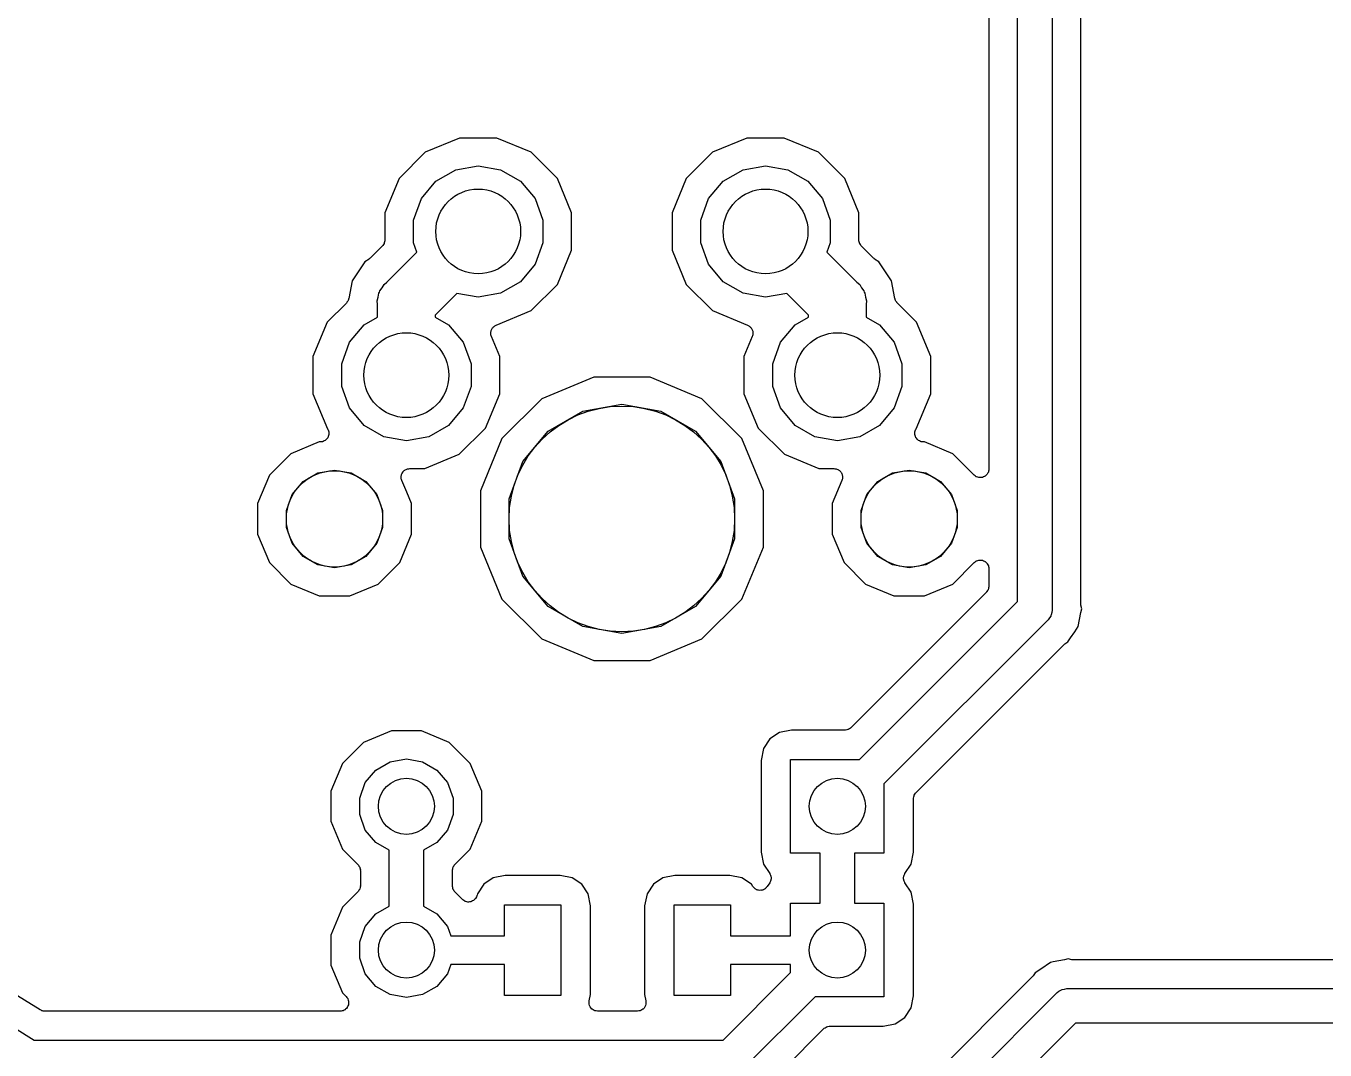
# Model space of a CAD drawing. Extents: x 24 to 196, y -189 to -31.
# Drawn here: x 99.95 to 122.92, y -149.41 to -131.32 of the extents above; entities that cross this region are included whole.
import ezdxf

# ---------------------------------------------------------------- set-up
doc = ezdxf.new("R2010")
doc.units = 0
doc.header["$MEASUREMENT"] = 0
doc.layers.add('BLACK', color=7, linetype='CONTINUOUS')

msp = doc.modelspace()

# ---------------------------------------------------------------- linework, layer by layer
at = {"layer": 'BLACK', "linetype": 'CONTINUOUS'}
for p, q in [((118.097, -122.605), (118.097, -141.602)), ((118.605, -141.52), (118.605, -122.66)), ((117.488, -141.489), (117.488, -123.301)), ((116.98, -124.895), (116.98, -139.148)), ((107.622, -133.297), (107.015, -133.548)), ((108.278, -133.297), (107.622, -133.297)), ((108.885, -133.548), (108.278, -133.297)), ((112.702, -133.297), (112.095, -133.548)), ((113.358, -133.297), (112.702, -133.297)), ((113.965, -133.548), (113.358, -133.297)), ((107.015, -133.548), (106.55, -134.012)), ((109.35, -134.012), (108.885, -133.548)), ((112.095, -133.548), (111.63, -134.012)), ((114.43, -134.012), (113.965, -133.548)), ((107.204, -134.059), (107.553, -133.857)), ((107.553, -133.857), (107.95, -133.787)), ((107.95, -133.787), (108.347, -133.857)), ((108.347, -133.857), (108.696, -134.059)), ((112.284, -134.059), (112.633, -133.857)), ((112.633, -133.857), (113.03, -133.787)), ((113.03, -133.787), (113.427, -133.857)), ((113.427, -133.857), (113.776, -134.059)), ((106.55, -134.012), (106.299, -134.619)), ((106.945, -134.367), (107.204, -134.059)), ((108.696, -134.059), (108.955, -134.367)), ((109.601, -134.619), (109.35, -134.012)), ((111.63, -134.012), (111.379, -134.619)), ((112.025, -134.367), (112.284, -134.059)), ((113.776, -134.059), (114.035, -134.367)), ((114.681, -134.619), (114.43, -134.012)), ((106.807, -134.746), (106.945, -134.367)), ((108.955, -134.367), (109.093, -134.746)), ((111.887, -134.746), (112.025, -134.367)), ((114.035, -134.367), (114.173, -134.746)), ((106.299, -134.619), (106.299, -135.099)), ((106.807, -135.149), (106.807, -134.746)), ((109.093, -134.746), (109.093, -135.149)), ((109.601, -135.276), (109.601, -134.619)), ((111.379, -134.619), (111.379, -135.276)), ((111.887, -135.149), (111.887, -134.746)), ((114.173, -134.746), (114.173, -135.149)), ((114.681, -135.099), (114.681, -134.619)), ((106.254, -135.206), (106.043, -135.418)), ((106.258, -135.201), (106.254, -135.206)), ((106.263, -135.197), (106.258, -135.201)), ((106.273, -135.179), (106.263, -135.197)), ((106.285, -135.163), (106.273, -135.179)), ((106.286, -135.157), (106.285, -135.163)), ((106.29, -135.151), (106.286, -135.157)), ((106.293, -135.131), (106.29, -135.151)), ((106.298, -135.112), (106.293, -135.131)), ((106.299, -135.099), (106.298, -135.105)), ((106.298, -135.105), (106.298, -135.112)), ((106.867, -135.313), (106.807, -135.149)), ((109.093, -135.149), (108.955, -135.528)), ((109.35, -135.883), (109.601, -135.276)), ((111.379, -135.276), (111.63, -135.883)), ((112.025, -135.528), (111.887, -135.149)), ((114.173, -135.149), (114.113, -135.313)), ((114.682, -135.105), (114.681, -135.099)), ((114.682, -135.112), (114.682, -135.105)), ((114.687, -135.131), (114.682, -135.112)), ((114.69, -135.151), (114.687, -135.131)), ((114.694, -135.157), (114.69, -135.151)), ((114.695, -135.163), (114.694, -135.157)), ((114.707, -135.179), (114.695, -135.163)), ((114.717, -135.197), (114.707, -135.179)), ((114.722, -135.201), (114.717, -135.197)), ((114.726, -135.206), (114.722, -135.201)), ((114.937, -135.418), (114.726, -135.206)), ((105.948, -135.485), (105.723, -135.821)), ((106.02, -135.437), (105.948, -135.485)), ((106.031, -135.426), (106.02, -135.437)), ((106.043, -135.418), (106.031, -135.426)), ((106.336, -135.843), (106.867, -135.313)), ((114.113, -135.313), (114.644, -135.843)), ((114.949, -135.426), (114.937, -135.418)), ((114.96, -135.437), (114.949, -135.426)), ((115.032, -135.485), (114.96, -135.437)), ((115.257, -135.821), (115.032, -135.485)), ((108.955, -135.528), (108.696, -135.837)), ((112.284, -135.837), (112.025, -135.528)), ((105.723, -135.821), (105.661, -136.132)), ((106.212, -136), (106.251, -135.944)), ((106.251, -135.944), (106.285, -135.886)), ((106.285, -135.886), (106.336, -135.843)), ((108.696, -135.837), (108.347, -136.038)), ((108.885, -136.347), (109.35, -135.883)), ((111.63, -135.883), (112.095, -136.347)), ((112.633, -136.038), (112.284, -135.837)), ((114.644, -135.843), (114.695, -135.886)), ((114.695, -135.886), (114.729, -135.944)), ((114.729, -135.944), (114.768, -136)), ((115.319, -136.132), (115.257, -135.821)), ((105.641, -136.185), (105.629, -136.199)), ((105.644, -136.178), (105.641, -136.185)), ((105.649, -136.171), (105.644, -136.178)), ((105.652, -136.16), (105.649, -136.171)), ((105.655, -136.155), (105.652, -136.16)), ((105.656, -136.147), (105.655, -136.155)), ((105.66, -136.136), (105.656, -136.147)), ((105.661, -136.132), (105.66, -136.136)), ((106.166, -136.173), (106.184, -136.108)), ((106.172, -136.24), (106.166, -136.173)), ((106.184, -136.108), (106.195, -136.041)), ((106.195, -136.041), (106.207, -136.022)), ((106.207, -136.022), (106.212, -136)), ((107.574, -136.042), (107.188, -136.428)), ((107.95, -136.108), (107.574, -136.042)), ((108.347, -136.038), (107.95, -136.108)), ((113.03, -136.108), (112.633, -136.038)), ((113.406, -136.042), (113.03, -136.108)), ((113.792, -136.428), (113.406, -136.042)), ((114.768, -136), (114.773, -136.022)), ((114.773, -136.022), (114.785, -136.041)), ((114.785, -136.041), (114.796, -136.108)), ((114.796, -136.108), (114.814, -136.173)), ((114.814, -136.173), (114.808, -136.24)), ((115.32, -136.136), (115.319, -136.132)), ((115.324, -136.147), (115.32, -136.136)), ((115.325, -136.155), (115.324, -136.147)), ((115.328, -136.16), (115.325, -136.155)), ((115.331, -136.171), (115.328, -136.16)), ((115.336, -136.178), (115.331, -136.171)), ((115.339, -136.185), (115.336, -136.178)), ((115.351, -136.199), (115.339, -136.185)), ((105.619, -136.214), (105.28, -136.552)), ((105.628, -136.201), (105.619, -136.214)), ((105.629, -136.199), (105.628, -136.201)), ((105.628, -136.201), (105.628, -136.201)), ((106.172, -136.461), (106.172, -136.24)), ((107.188, -136.428), (107.188, -136.461)), ((108.266, -136.604), (108.885, -136.347)), ((112.095, -136.347), (112.714, -136.604)), ((113.792, -136.461), (113.792, -136.428)), ((114.808, -136.24), (114.808, -136.461)), ((115.352, -136.201), (115.351, -136.199)), ((115.361, -136.214), (115.352, -136.201)), ((115.352, -136.201), (115.352, -136.201)), ((115.7, -136.552), (115.361, -136.214)), ((105.28, -136.552), (105.029, -137.159)), ((105.675, -136.907), (105.934, -136.599)), ((105.934, -136.599), (106.172, -136.461)), ((107.188, -136.461), (107.426, -136.599)), ((107.426, -136.599), (107.685, -136.907)), ((108.197, -136.664), (108.203, -136.652)), ((108.203, -136.652), (108.213, -136.643)), ((108.213, -136.643), (108.221, -136.632)), ((108.221, -136.632), (108.233, -136.625)), ((108.233, -136.625), (108.242, -136.616)), ((108.242, -136.616), (108.255, -136.611)), ((108.255, -136.611), (108.266, -136.604)), ((112.714, -136.604), (112.725, -136.611)), ((112.725, -136.611), (112.738, -136.616)), ((112.738, -136.616), (112.747, -136.625)), ((112.747, -136.625), (112.759, -136.632)), ((112.759, -136.632), (112.767, -136.643)), ((112.767, -136.643), (112.777, -136.652)), ((112.777, -136.652), (112.783, -136.664)), ((113.295, -136.907), (113.554, -136.599)), ((113.554, -136.599), (113.792, -136.461)), ((114.808, -136.461), (115.046, -136.599)), ((115.046, -136.599), (115.305, -136.907)), ((115.951, -137.159), (115.7, -136.552)), ((108.172, -136.751), (108.174, -136.738)), ((108.175, -136.764), (108.172, -136.751)), ((108.173, -136.725), (108.177, -136.712)), ((108.174, -136.738), (108.173, -136.725)), ((108.175, -136.778), (108.175, -136.764)), ((108.181, -136.79), (108.175, -136.778)), ((108.177, -136.712), (108.179, -136.699)), ((108.179, -136.699), (108.185, -136.687)), ((108.183, -136.803), (108.181, -136.79)), ((108.331, -137.159), (108.183, -136.803)), ((108.185, -136.687), (108.189, -136.674)), ((108.189, -136.674), (108.197, -136.664)), ((112.797, -136.803), (112.649, -137.159)), ((112.783, -136.664), (112.791, -136.674)), ((112.791, -136.674), (112.795, -136.687)), ((112.795, -136.687), (112.801, -136.699)), ((112.799, -136.79), (112.797, -136.803)), ((112.805, -136.778), (112.799, -136.79)), ((112.801, -136.699), (112.803, -136.712)), ((112.803, -136.712), (112.807, -136.725)), ((112.808, -136.751), (112.805, -136.764)), ((112.805, -136.764), (112.805, -136.778)), ((112.807, -136.725), (112.806, -136.738)), ((112.806, -136.738), (112.808, -136.751)), ((105.537, -137.286), (105.675, -136.907)), ((107.685, -136.907), (107.823, -137.286)), ((113.157, -137.286), (113.295, -136.907)), ((115.305, -136.907), (115.443, -137.286)), ((105.029, -137.159), (105.029, -137.816)), ((105.537, -137.689), (105.537, -137.286)), ((107.823, -137.286), (107.823, -137.689)), ((108.331, -137.816), (108.331, -137.159)), ((112.649, -137.159), (112.649, -137.816)), ((113.157, -137.689), (113.157, -137.286)), ((115.443, -137.286), (115.443, -137.689)), ((115.951, -137.816), (115.951, -137.159)), ((109.992, -137.526), (109.073, -137.907)), ((110.988, -137.526), (109.992, -137.526)), ((111.907, -137.907), (110.988, -137.526)), ((105.675, -138.068), (105.537, -137.689)), ((107.823, -137.689), (107.685, -138.068)), ((113.295, -138.068), (113.157, -137.689)), ((115.443, -137.689), (115.305, -138.068)), ((105.029, -137.816), (105.285, -138.434)), ((108.08, -138.423), (108.331, -137.816)), ((109.073, -137.907), (108.369, -138.61)), ((109.798, -138.125), (110.49, -138.003)), ((110.49, -138.003), (111.182, -138.125)), ((112.611, -138.61), (111.907, -137.907)), ((112.649, -137.816), (112.9, -138.423)), ((115.695, -138.434), (115.951, -137.816)), ((105.934, -138.377), (105.675, -138.068)), ((107.685, -138.068), (107.426, -138.377)), ((109.189, -138.477), (109.798, -138.125)), ((111.182, -138.125), (111.791, -138.477)), ((113.554, -138.377), (113.295, -138.068)), ((115.305, -138.068), (115.046, -138.377)), ((105.285, -138.434), (105.29, -138.44)), ((105.29, -138.44), (105.293, -138.446)), ((105.293, -138.446), (105.296, -138.452)), ((105.296, -138.452), (105.302, -138.471)), ((105.302, -138.471), (105.308, -138.49)), ((105.308, -138.49), (105.308, -138.497)), ((106.283, -138.578), (105.934, -138.377)), ((107.426, -138.377), (107.077, -138.578)), ((107.615, -138.887), (108.08, -138.423)), ((108.737, -139.015), (109.189, -138.477)), ((111.791, -138.477), (112.243, -139.015)), ((112.9, -138.423), (113.365, -138.887)), ((113.903, -138.578), (113.554, -138.377)), ((115.046, -138.377), (114.697, -138.578)), ((115.672, -138.49), (115.678, -138.471)), ((115.672, -138.497), (115.672, -138.49)), ((115.678, -138.471), (115.684, -138.452)), ((115.684, -138.452), (115.687, -138.446)), ((115.687, -138.446), (115.69, -138.44)), ((115.69, -138.44), (115.695, -138.434)), ((105.14, -138.669), (104.64, -138.876)), ((105.158, -138.669), (105.14, -138.669)), ((105.178, -138.665), (105.158, -138.669)), ((105.198, -138.664), (105.178, -138.665)), ((105.204, -138.661), (105.198, -138.664)), ((105.21, -138.66), (105.204, -138.661)), ((105.228, -138.65), (105.21, -138.66)), ((105.246, -138.641), (105.228, -138.65)), ((105.25, -138.636), (105.246, -138.641)), ((105.256, -138.633), (105.25, -138.636)), ((105.269, -138.618), (105.256, -138.633)), ((105.283, -138.604), (105.269, -138.618)), ((105.286, -138.598), (105.283, -138.604)), ((105.29, -138.593), (105.286, -138.598)), ((105.297, -138.574), (105.29, -138.593)), ((105.306, -138.556), (105.297, -138.574)), ((105.308, -138.543), (105.306, -138.549)), ((105.306, -138.549), (105.306, -138.556)), ((105.308, -138.497), (105.31, -138.503)), ((105.31, -138.503), (105.308, -138.523)), ((105.308, -138.523), (105.308, -138.543)), ((106.68, -138.648), (106.283, -138.578)), ((107.077, -138.578), (106.68, -138.648)), ((108.369, -138.61), (107.988, -139.53)), ((112.992, -139.53), (112.611, -138.61)), ((114.3, -138.648), (113.903, -138.578)), ((114.697, -138.578), (114.3, -138.648)), ((115.67, -138.503), (115.672, -138.497)), ((115.672, -138.523), (115.67, -138.503)), ((115.672, -138.543), (115.672, -138.523)), ((115.674, -138.549), (115.672, -138.543)), ((115.674, -138.556), (115.674, -138.549)), ((115.683, -138.574), (115.674, -138.556)), ((115.69, -138.593), (115.683, -138.574)), ((115.694, -138.598), (115.69, -138.593)), ((115.697, -138.604), (115.694, -138.598)), ((115.711, -138.618), (115.697, -138.604)), ((115.724, -138.633), (115.711, -138.618)), ((115.73, -138.636), (115.724, -138.633)), ((115.734, -138.641), (115.73, -138.636)), ((115.752, -138.65), (115.734, -138.641)), ((115.77, -138.66), (115.752, -138.65)), ((115.776, -138.661), (115.77, -138.66)), ((115.782, -138.664), (115.776, -138.661)), ((115.802, -138.665), (115.782, -138.664)), ((115.822, -138.669), (115.802, -138.665)), ((115.84, -138.669), (115.822, -138.669)), ((116.34, -138.876), (115.84, -138.669)), ((104.64, -138.876), (104.258, -139.258)), ((107.008, -139.139), (107.615, -138.887)), ((113.365, -138.887), (113.972, -139.139)), ((116.72, -139.255), (116.34, -138.876)), ((105.114, -139.216), (105.41, -139.164)), ((105.41, -139.164), (105.706, -139.216)), ((106.632, -139.187), (106.643, -139.174)), ((106.643, -139.174), (106.651, -139.169)), ((106.651, -139.169), (106.659, -139.163)), ((106.659, -139.163), (106.674, -139.156)), ((106.674, -139.156), (106.689, -139.148)), ((106.689, -139.148), (106.698, -139.146)), ((106.698, -139.146), (106.708, -139.142)), ((106.708, -139.142), (106.724, -139.142)), ((106.724, -139.142), (106.741, -139.139)), ((106.741, -139.139), (107.008, -139.139)), ((108.496, -139.676), (108.737, -139.015)), ((112.243, -139.015), (112.484, -139.676)), ((113.972, -139.139), (114.239, -139.139)), ((114.239, -139.139), (114.256, -139.142)), ((114.256, -139.142), (114.272, -139.142)), ((114.272, -139.142), (114.282, -139.146)), ((114.282, -139.146), (114.291, -139.148)), ((114.291, -139.148), (114.306, -139.156)), ((114.306, -139.156), (114.321, -139.163)), ((114.321, -139.163), (114.329, -139.169)), ((114.329, -139.169), (114.337, -139.174)), ((114.337, -139.174), (114.348, -139.187)), ((115.274, -139.216), (115.57, -139.164)), ((115.57, -139.164), (115.866, -139.216)), ((116.976, -139.167), (116.975, -139.187)), ((116.98, -139.148), (116.976, -139.167)), ((104.258, -139.258), (104.051, -139.757)), ((104.662, -139.596), (104.855, -139.366)), ((104.855, -139.366), (105.114, -139.216)), ((105.706, -139.216), (105.965, -139.366)), ((105.965, -139.366), (106.158, -139.596)), ((106.588, -139.298), (106.591, -139.281)), ((106.591, -139.307), (106.588, -139.298)), ((106.591, -139.265), (106.594, -139.255)), ((106.591, -139.281), (106.591, -139.265)), ((106.591, -139.318), (106.591, -139.307)), ((106.596, -139.333), (106.591, -139.318)), ((106.594, -139.255), (106.595, -139.245)), ((106.595, -139.245), (106.603, -139.23)), ((106.6, -139.349), (106.596, -139.333)), ((106.686, -139.558), (106.6, -139.349)), ((106.603, -139.23), (106.609, -139.215)), ((106.609, -139.215), (106.615, -139.207)), ((106.615, -139.207), (106.62, -139.198)), ((106.62, -139.198), (106.632, -139.187)), ((114.38, -139.349), (114.211, -139.757)), ((114.348, -139.187), (114.36, -139.198)), ((114.36, -139.198), (114.365, -139.207)), ((114.365, -139.207), (114.371, -139.215)), ((114.371, -139.215), (114.377, -139.23)), ((114.377, -139.23), (114.385, -139.245)), ((114.384, -139.333), (114.38, -139.349)), ((114.389, -139.318), (114.384, -139.333)), ((114.385, -139.245), (114.386, -139.255)), ((114.386, -139.255), (114.389, -139.265)), ((114.389, -139.265), (114.389, -139.281)), ((114.389, -139.281), (114.392, -139.298)), ((114.392, -139.298), (114.389, -139.307)), ((114.389, -139.307), (114.389, -139.318)), ((114.822, -139.596), (115.015, -139.366)), ((115.015, -139.366), (115.274, -139.216)), ((115.866, -139.216), (116.125, -139.366)), ((116.125, -139.366), (116.318, -139.596)), ((116.736, -139.267), (116.72, -139.255)), ((116.751, -139.28), (116.736, -139.267)), ((116.757, -139.282), (116.751, -139.28)), ((116.763, -139.286), (116.757, -139.282)), ((116.782, -139.291), (116.763, -139.286)), ((116.801, -139.298), (116.782, -139.291)), ((116.808, -139.298), (116.801, -139.298)), ((116.814, -139.299), (116.808, -139.298)), ((116.834, -139.298), (116.814, -139.299)), ((116.854, -139.298), (116.834, -139.298)), ((116.86, -139.295), (116.854, -139.298)), ((116.867, -139.295), (116.86, -139.295)), ((116.885, -139.286), (116.867, -139.295)), ((116.903, -139.28), (116.885, -139.286)), ((116.909, -139.275), (116.903, -139.28)), ((116.915, -139.272), (116.909, -139.275)), ((116.929, -139.258), (116.915, -139.272)), ((116.944, -139.246), (116.929, -139.258)), ((116.947, -139.24), (116.944, -139.246)), ((116.952, -139.235), (116.947, -139.24)), ((116.961, -139.217), (116.952, -139.235)), ((116.971, -139.2), (116.961, -139.217)), ((116.972, -139.193), (116.971, -139.2)), ((116.975, -139.187), (116.972, -139.193)), ((104.559, -139.878), (104.662, -139.596)), ((106.158, -139.596), (106.261, -139.878)), ((106.769, -139.757), (106.686, -139.558)), ((107.988, -139.53), (107.988, -140.525)), ((112.992, -140.525), (112.992, -139.53)), ((114.719, -139.878), (114.822, -139.596)), ((116.318, -139.596), (116.421, -139.878)), ((104.051, -139.757), (104.051, -140.298)), ((106.769, -140.298), (106.769, -139.757)), ((108.496, -140.379), (108.496, -139.676)), ((112.484, -139.676), (112.484, -140.379)), ((114.211, -139.757), (114.211, -140.298)), ((104.559, -140.178), (104.559, -139.878)), ((106.261, -139.878), (106.261, -140.178)), ((114.719, -140.178), (114.719, -139.878)), ((116.421, -139.878), (116.421, -140.178)), ((104.051, -140.298), (104.258, -140.797)), ((104.662, -140.46), (104.559, -140.178)), ((106.261, -140.178), (106.158, -140.46)), ((106.562, -140.797), (106.769, -140.298)), ((114.211, -140.298), (114.418, -140.797)), ((114.822, -140.46), (114.719, -140.178)), ((116.421, -140.178), (116.318, -140.46)), ((104.855, -140.69), (104.662, -140.46)), ((106.158, -140.46), (105.965, -140.69)), ((107.988, -140.525), (108.369, -141.445)), ((108.737, -141.04), (108.496, -140.379)), ((112.484, -140.379), (112.243, -141.04)), ((112.611, -141.445), (112.992, -140.525)), ((115.015, -140.69), (114.822, -140.46)), ((116.318, -140.46), (116.125, -140.69)), ((105.114, -140.84), (104.855, -140.69)), ((105.965, -140.69), (105.706, -140.84)), ((115.274, -140.84), (115.015, -140.69)), ((116.125, -140.69), (115.866, -140.84)), ((116.72, -140.8), (116.736, -140.788)), ((116.736, -140.788), (116.751, -140.776)), ((116.751, -140.776), (116.757, -140.773)), ((116.757, -140.773), (116.763, -140.77)), ((116.763, -140.77), (116.782, -140.764)), ((116.782, -140.764), (116.801, -140.758)), ((116.801, -140.758), (116.808, -140.758)), ((116.808, -140.758), (116.814, -140.756)), ((116.814, -140.756), (116.834, -140.758)), ((116.834, -140.758), (116.854, -140.758)), ((116.854, -140.758), (116.86, -140.76)), ((116.86, -140.76), (116.867, -140.76)), ((116.867, -140.76), (116.885, -140.769)), ((116.885, -140.769), (116.903, -140.776)), ((116.903, -140.776), (116.909, -140.78)), ((116.909, -140.78), (116.915, -140.783)), ((116.915, -140.783), (116.929, -140.797)), ((104.258, -140.797), (104.64, -141.18)), ((105.41, -140.892), (105.114, -140.84)), ((105.706, -140.84), (105.41, -140.892)), ((106.18, -141.18), (106.562, -140.797)), ((114.418, -140.797), (114.8, -141.18)), ((115.57, -140.892), (115.274, -140.84)), ((115.866, -140.84), (115.57, -140.892)), ((116.34, -141.18), (116.72, -140.8)), ((116.929, -140.797), (116.944, -140.81)), ((116.944, -140.81), (116.947, -140.816)), ((116.947, -140.816), (116.952, -140.82)), ((116.952, -140.82), (116.961, -140.838)), ((116.961, -140.838), (116.971, -140.856)), ((116.971, -140.856), (116.972, -140.862)), ((116.972, -140.862), (116.975, -140.868)), ((116.975, -140.868), (116.976, -140.888)), ((116.976, -140.888), (116.98, -140.908)), ((116.98, -140.908), (116.98, -141.215)), ((104.64, -141.18), (105.14, -141.387)), ((105.68, -141.387), (106.18, -141.18)), ((109.189, -141.579), (108.737, -141.04)), ((112.243, -141.04), (111.791, -141.579)), ((114.8, -141.18), (115.3, -141.387)), ((115.84, -141.387), (116.34, -141.18)), ((116.974, -141.248), (116.971, -141.267)), ((116.979, -141.229), (116.974, -141.248)), ((116.98, -141.215), (116.979, -141.222)), ((116.979, -141.222), (116.979, -141.229)), ((105.14, -141.387), (105.68, -141.387)), ((108.369, -141.445), (109.073, -142.149)), ((111.907, -142.149), (112.611, -141.445)), ((116.935, -141.323), (114.542, -143.717)), ((115.3, -141.387), (115.84, -141.387)), ((116.939, -141.318), (116.935, -141.323)), ((116.944, -141.313), (116.939, -141.318)), ((116.954, -141.296), (116.944, -141.313)), ((116.965, -141.28), (116.954, -141.296)), ((116.967, -141.273), (116.965, -141.28)), ((116.971, -141.267), (116.967, -141.273)), ((109.798, -141.93), (109.189, -141.579)), ((111.791, -141.579), (111.182, -141.93)), ((114.694, -144.282), (117.488, -141.489)), ((118.09, -141.681), (118.083, -141.721)), ((118.101, -141.642), (118.09, -141.681)), ((118.097, -141.602), (118.101, -141.642)), ((118.558, -141.932), (118.608, -141.68)), ((118.608, -141.535), (118.605, -141.52)), ((118.608, -141.55), (118.608, -141.535)), ((118.621, -141.615), (118.608, -141.55)), ((118.608, -141.68), (118.621, -141.615)), ((118.608, -141.68), (118.608, -141.68)), ((100.206, -148.707), (89.0557, -141.825)), ((110.49, -142.052), (109.798, -141.93)), ((111.182, -141.93), (110.49, -142.052)), ((117.999, -141.84), (115.125, -144.713)), ((118.03, -141.814), (117.999, -141.84)), ((118.05, -141.779), (118.03, -141.814)), ((118.073, -141.746), (118.05, -141.779)), ((118.077, -141.733), (118.073, -141.746)), ((118.083, -141.721), (118.077, -141.733)), ((118.497, -142.024), (118.558, -141.932)), ((109.073, -142.149), (109.992, -142.53)), ((110.988, -142.53), (111.907, -142.149)), ((118.378, -142.201), (118.424, -142.133)), ((118.424, -142.133), (118.497, -142.024)), ((118.424, -142.133), (118.424, -142.133)), ((88.6587, -142.177), (100.099, -149.238)), ((117.45, -143.107), (118.3, -142.257)), ((118.3, -142.257), (118.312, -142.249)), ((118.312, -142.249), (118.323, -142.238)), ((118.323, -142.238), (118.378, -142.201)), ((109.992, -142.53), (110.988, -142.53)), ((115.691, -144.866), (117.45, -143.107)), ((106.415, -143.774), (105.925, -143.977)), ((106.945, -143.774), (106.415, -143.774)), ((107.435, -143.977), (106.945, -143.774)), ((113.49, -143.761), (113.276, -143.804)), ((114.434, -143.761), (113.49, -143.761)), ((114.44, -143.76), (114.434, -143.761)), ((114.447, -143.761), (114.44, -143.76)), ((114.466, -143.755), (114.447, -143.761)), ((114.486, -143.752), (114.466, -143.755)), ((114.492, -143.749), (114.486, -143.752)), ((114.498, -143.747), (114.492, -143.749)), ((114.515, -143.736), (114.498, -143.747)), ((114.532, -143.726), (114.515, -143.736)), ((114.536, -143.72), (114.532, -143.726)), ((114.542, -143.717), (114.536, -143.72)), ((105.925, -143.977), (105.55, -144.352)), ((107.81, -144.352), (107.435, -143.977)), ((113.108, -143.916), (112.996, -144.084)), ((113.276, -143.804), (113.108, -143.916)), ((112.996, -144.084), (112.954, -144.297)), ((105.55, -144.352), (105.346, -144.842)), ((105.954, -144.689), (106.141, -144.466)), ((106.141, -144.466), (106.393, -144.32)), ((106.393, -144.32), (106.68, -144.269)), ((106.68, -144.269), (106.967, -144.32)), ((106.967, -144.32), (107.219, -144.466)), ((107.219, -144.466), (107.406, -144.689)), ((108.013, -144.842), (107.81, -144.352)), ((112.954, -144.297), (112.954, -145.918)), ((113.474, -145.933), (113.474, -144.282)), ((113.474, -144.282), (114.694, -144.282)), ((105.855, -144.962), (105.954, -144.689)), ((107.406, -144.689), (107.505, -144.962)), ((105.346, -144.842), (105.346, -145.373)), ((108.013, -145.373), (108.013, -144.842)), ((115.125, -144.713), (115.125, -145.933)), ((115.652, -144.941), (115.656, -144.922)), ((115.656, -144.922), (115.659, -144.916)), ((115.659, -144.916), (115.661, -144.909)), ((115.661, -144.909), (115.672, -144.893)), ((115.672, -144.893), (115.682, -144.876)), ((115.682, -144.876), (115.687, -144.872)), ((115.687, -144.872), (115.691, -144.866)), ((105.855, -145.253), (105.855, -144.962)), ((107.505, -144.962), (107.505, -145.253)), ((115.646, -144.974), (115.648, -144.967)), ((115.646, -145.918), (115.646, -144.974)), ((115.647, -144.961), (115.652, -144.941)), ((115.648, -144.967), (115.647, -144.961)), ((105.346, -145.373), (105.55, -145.863)), ((105.954, -145.527), (105.855, -145.253)), ((107.505, -145.253), (107.406, -145.527)), ((107.81, -145.863), (108.013, -145.373)), ((106.141, -145.75), (105.954, -145.527)), ((107.406, -145.527), (107.219, -145.75)), ((106.375, -145.885), (106.141, -145.75)), ((107.219, -145.75), (106.985, -145.885)), ((105.55, -145.863), (105.823, -146.136)), ((106.375, -146.87), (106.375, -145.885)), ((106.985, -145.885), (106.985, -146.87)), ((107.537, -146.136), (107.81, -145.863)), ((112.954, -145.918), (112.996, -146.131)), ((113.995, -145.933), (113.474, -145.933)), ((113.995, -146.822), (113.995, -145.933)), ((115.125, -145.933), (114.605, -145.933)), ((114.605, -145.933), (114.605, -146.822)), ((115.604, -146.131), (115.646, -145.918)), ((105.823, -146.136), (105.826, -146.142)), ((105.826, -146.142), (105.832, -146.146)), ((105.832, -146.146), (105.842, -146.163)), ((105.842, -146.163), (105.853, -146.179)), ((105.853, -146.179), (105.855, -146.186)), ((105.855, -146.186), (105.858, -146.192)), ((105.858, -146.192), (105.861, -146.211)), ((105.861, -146.211), (105.867, -146.231)), ((105.867, -146.231), (105.866, -146.237)), ((105.866, -146.237), (105.867, -146.244)), ((105.867, -146.244), (105.867, -146.511)), ((107.493, -146.231), (107.499, -146.211)), ((107.494, -146.237), (107.493, -146.231)), ((107.493, -146.244), (107.494, -146.237)), ((107.493, -146.511), (107.493, -146.244)), ((107.499, -146.211), (107.502, -146.192)), ((107.502, -146.192), (107.505, -146.186)), ((107.505, -146.186), (107.507, -146.179)), ((107.507, -146.179), (107.518, -146.163)), ((107.518, -146.163), (107.528, -146.146)), ((107.528, -146.146), (107.534, -146.142)), ((107.534, -146.142), (107.537, -146.136)), ((112.996, -146.131), (113.104, -146.293)), ((113.104, -146.293), (113.108, -146.302)), ((113.108, -146.302), (113.114, -146.31)), ((115.486, -146.31), (115.492, -146.302)), ((115.492, -146.302), (115.496, -146.293)), ((115.496, -146.293), (115.604, -146.131)), ((105.867, -146.525), (105.861, -146.544)), ((105.867, -146.511), (105.866, -146.518)), ((105.866, -146.518), (105.867, -146.525)), ((107.494, -146.518), (107.493, -146.511)), ((107.493, -146.525), (107.494, -146.518)), ((107.499, -146.544), (107.493, -146.525)), ((108.048, -146.484), (107.935, -146.652)), ((108.216, -146.372), (108.048, -146.484)), ((108.429, -146.329), (108.216, -146.372)), ((109.399, -146.329), (108.429, -146.329)), ((109.612, -146.372), (109.399, -146.329)), ((109.78, -146.484), (109.612, -146.372)), ((109.892, -146.652), (109.78, -146.484)), ((111.048, -146.484), (110.935, -146.652)), ((111.216, -146.372), (111.048, -146.484)), ((111.429, -146.329), (111.216, -146.372)), ((112.399, -146.329), (111.429, -146.329)), ((112.612, -146.372), (112.399, -146.329)), ((112.78, -146.484), (112.612, -146.372)), ((112.808, -146.526), (112.78, -146.484)), ((112.82, -146.538), (112.808, -146.526)), ((113.061, -146.526), (113.05, -146.538)), ((113.104, -146.462), (113.061, -146.526)), ((113.108, -146.453), (113.104, -146.462)), ((113.114, -146.445), (113.108, -146.453)), ((113.114, -146.31), (113.119, -146.326)), ((113.119, -146.429), (113.114, -146.445)), ((113.119, -146.326), (113.125, -146.341)), ((113.125, -146.414), (113.119, -146.429)), ((113.125, -146.341), (113.126, -146.351)), ((113.126, -146.404), (113.125, -146.414)), ((113.126, -146.351), (113.129, -146.361)), ((113.129, -146.394), (113.126, -146.404)), ((113.129, -146.361), (113.128, -146.378)), ((113.128, -146.378), (113.129, -146.394)), ((115.471, -146.361), (115.474, -146.351)), ((115.472, -146.378), (115.471, -146.361)), ((115.471, -146.394), (115.472, -146.378)), ((115.474, -146.404), (115.471, -146.394)), ((115.474, -146.351), (115.475, -146.341)), ((115.475, -146.414), (115.474, -146.404)), ((115.475, -146.341), (115.481, -146.326)), ((115.481, -146.429), (115.475, -146.414)), ((115.481, -146.326), (115.486, -146.31)), ((115.486, -146.445), (115.481, -146.429)), ((115.492, -146.453), (115.486, -146.445)), ((115.496, -146.462), (115.492, -146.453)), ((115.604, -146.624), (115.496, -146.462)), ((105.823, -146.619), (105.55, -146.892)), ((105.826, -146.614), (105.823, -146.619)), ((105.832, -146.609), (105.826, -146.614)), ((105.841, -146.592), (105.832, -146.609)), ((105.853, -146.576), (105.841, -146.592)), ((105.855, -146.569), (105.853, -146.576)), ((105.858, -146.564), (105.855, -146.569)), ((105.861, -146.544), (105.858, -146.564)), ((107.502, -146.564), (107.499, -146.544)), ((107.505, -146.569), (107.502, -146.564)), ((107.507, -146.576), (107.505, -146.569)), ((107.518, -146.592), (107.507, -146.576)), ((107.528, -146.609), (107.518, -146.592)), ((107.534, -146.614), (107.528, -146.609)), ((107.537, -146.619), (107.534, -146.614)), ((107.673, -146.755), (107.537, -146.619)), ((107.677, -146.758), (107.673, -146.755)), ((107.68, -146.762), (107.677, -146.758)), ((107.699, -146.773), (107.68, -146.762)), ((107.89, -146.75), (107.876, -146.766)), ((107.906, -146.735), (107.89, -146.75)), ((107.908, -146.73), (107.906, -146.735)), ((107.911, -146.726), (107.908, -146.73)), ((107.919, -146.706), (107.911, -146.726)), ((107.928, -146.687), (107.919, -146.706)), ((107.929, -146.682), (107.928, -146.687)), ((107.93, -146.677), (107.929, -146.682)), ((107.935, -146.652), (107.93, -146.677)), ((109.935, -146.865), (109.892, -146.652)), ((110.935, -146.652), (110.893, -146.865)), ((112.829, -146.551), (112.82, -146.538)), ((112.838, -146.557), (112.829, -146.551)), ((112.845, -146.564), (112.838, -146.557)), ((112.86, -146.571), (112.845, -146.564)), ((112.873, -146.581), (112.86, -146.571)), ((112.883, -146.583), (112.873, -146.581)), ((112.892, -146.588), (112.883, -146.583)), ((112.909, -146.589), (112.892, -146.588)), ((112.925, -146.593), (112.909, -146.589)), ((112.935, -146.592), (112.925, -146.593)), ((112.945, -146.593), (112.935, -146.592)), ((112.961, -146.589), (112.945, -146.593)), ((112.977, -146.588), (112.961, -146.589)), ((112.986, -146.583), (112.977, -146.588)), ((112.996, -146.581), (112.986, -146.583)), ((113.01, -146.571), (112.996, -146.581)), ((113.025, -146.564), (113.01, -146.571)), ((113.032, -146.557), (113.025, -146.564)), ((113.04, -146.551), (113.032, -146.557)), ((113.05, -146.538), (113.04, -146.551)), ((115.646, -146.837), (115.604, -146.624)), ((105.55, -146.892), (105.346, -147.382)), ((106.141, -147.006), (106.375, -146.87)), ((106.985, -146.87), (107.219, -147.006)), ((107.716, -146.785), (107.699, -146.773)), ((107.721, -146.787), (107.716, -146.785)), ((107.726, -146.789), (107.721, -146.787)), ((107.747, -146.793), (107.726, -146.789)), ((107.768, -146.799), (107.747, -146.793)), ((107.773, -146.799), (107.768, -146.799)), ((107.778, -146.799), (107.773, -146.799)), ((107.799, -146.796), (107.778, -146.799)), ((107.82, -146.794), (107.799, -146.796)), ((107.825, -146.792), (107.82, -146.794)), ((107.83, -146.791), (107.825, -146.792)), ((107.849, -146.781), (107.83, -146.791)), ((107.868, -146.772), (107.849, -146.781)), ((107.872, -146.768), (107.868, -146.772)), ((107.876, -146.766), (107.872, -146.768)), ((108.414, -147.394), (108.414, -146.85)), ((108.414, -146.85), (109.414, -146.85)), ((109.414, -146.85), (109.414, -148.45)), ((109.935, -148.435), (109.935, -146.865)), ((110.893, -146.865), (110.893, -148.435)), ((111.414, -148.45), (111.414, -146.85)), ((111.414, -146.85), (112.414, -146.85)), ((112.414, -146.85), (112.414, -147.394)), ((113.474, -147.394), (113.474, -146.822)), ((113.474, -146.822), (113.995, -146.822)), ((114.605, -146.822), (115.125, -146.822)), ((115.125, -146.822), (115.125, -148.473)), ((115.646, -148.458), (115.646, -146.837)), ((105.954, -147.229), (106.141, -147.006)), ((107.219, -147.006), (107.406, -147.229)), ((105.346, -147.382), (105.346, -147.913)), ((105.855, -147.502), (105.954, -147.229)), ((107.406, -147.229), (107.466, -147.394)), ((107.466, -147.394), (108.414, -147.394)), ((112.414, -147.394), (113.474, -147.394)), ((105.855, -147.793), (105.855, -147.502)), ((105.954, -148.067), (105.855, -147.793)), ((107.466, -147.902), (107.406, -148.067)), ((108.414, -147.902), (107.466, -147.902)), ((108.414, -148.45), (108.414, -147.902)), ((113.474, -147.902), (112.414, -147.902)), ((112.414, -147.902), (112.414, -148.45)), ((113.474, -148.042), (113.474, -147.902)), ((118.066, -147.869), (117.895, -147.983)), ((118.116, -147.859), (118.066, -147.869)), ((118.318, -147.819), (118.116, -147.859)), ((118.383, -147.806), (118.318, -147.819)), ((118.318, -147.819), (118.318, -147.819)), ((118.448, -147.819), (118.383, -147.806)), ((118.463, -147.819), (118.448, -147.819)), ((118.478, -147.822), (118.463, -147.819)), ((130.366, -147.822), (118.478, -147.822)), ((105.346, -147.913), (105.55, -148.403)), ((106.141, -148.29), (105.954, -148.067)), ((107.406, -148.067), (107.219, -148.29)), ((112.279, -149.238), (113.474, -148.042)), ((117.741, -148.127), (115.913, -149.955)), ((117.75, -148.115), (117.741, -148.127)), ((117.76, -148.104), (117.75, -148.115)), ((117.797, -148.048), (117.76, -148.104)), ((117.895, -147.983), (117.797, -148.048)), ((106.393, -148.435), (106.141, -148.29)), ((107.219, -148.29), (106.967, -148.435)), ((118.219, -148.377), (118.252, -148.354)), ((118.252, -148.354), (118.265, -148.35)), ((118.265, -148.35), (118.277, -148.344)), ((118.277, -148.344), (118.317, -148.337)), ((118.317, -148.337), (118.356, -148.326)), ((118.356, -148.326), (118.396, -148.33)), ((118.396, -148.33), (130.639, -148.33)), ((105.55, -148.403), (105.616, -148.47)), ((105.616, -148.47), (105.627, -148.486)), ((105.627, -148.486), (105.64, -148.501)), ((105.64, -148.501), (105.643, -148.507)), ((105.643, -148.507), (105.646, -148.513)), ((105.646, -148.513), (105.652, -148.532)), ((105.652, -148.532), (105.658, -148.551)), ((105.658, -148.551), (105.658, -148.558)), ((105.658, -148.558), (105.66, -148.564)), ((105.66, -148.564), (105.658, -148.584)), ((105.658, -148.584), (105.658, -148.604)), ((106.68, -148.486), (106.393, -148.435)), ((106.967, -148.435), (106.68, -148.486)), ((109.414, -148.45), (108.414, -148.45)), ((109.911, -148.6), (109.912, -148.576)), ((109.912, -148.602), (109.911, -148.6)), ((109.912, -148.548), (109.935, -148.435)), ((109.912, -148.549), (109.912, -148.548)), ((109.912, -148.551), (109.912, -148.549)), ((109.912, -148.576), (109.912, -148.551)), ((110.893, -148.435), (110.915, -148.548)), ((110.915, -148.548), (110.915, -148.549)), ((110.915, -148.549), (110.916, -148.551)), ((110.916, -148.551), (110.916, -148.576)), ((110.916, -148.576), (110.916, -148.6)), ((110.916, -148.6), (110.916, -148.602)), ((112.414, -148.45), (111.414, -148.45)), ((113.906, -148.473), (112.63, -149.749)), ((115.125, -148.473), (113.906, -148.473)), ((115.604, -148.671), (115.646, -148.458)), ((116.079, -150.508), (118.158, -148.428)), ((118.158, -148.428), (118.184, -148.397)), ((118.184, -148.397), (118.219, -148.377)), ((100.221, -148.713), (100.206, -148.707)), ((100.234, -148.721), (100.221, -148.713)), ((100.245, -148.722), (100.234, -148.721)), ((100.256, -148.727), (100.245, -148.722)), ((100.271, -148.727), (100.256, -148.727)), ((100.286, -148.73), (100.271, -148.727)), ((105.508, -148.73), (100.286, -148.73)), ((105.528, -148.726), (105.508, -148.73)), ((105.548, -148.725), (105.528, -148.726)), ((105.554, -148.722), (105.548, -148.725)), ((105.56, -148.721), (105.554, -148.722)), ((105.578, -148.711), (105.56, -148.721)), ((105.596, -148.702), (105.578, -148.711)), ((105.6, -148.697), (105.596, -148.702)), ((105.606, -148.694), (105.6, -148.697)), ((105.619, -148.679), (105.606, -148.694)), ((105.633, -148.665), (105.619, -148.679)), ((105.636, -148.659), (105.633, -148.665)), ((105.64, -148.653), (105.636, -148.659)), ((105.647, -148.635), (105.64, -148.653)), ((105.655, -148.617), (105.647, -148.635)), ((105.656, -148.61), (105.655, -148.617)), ((105.658, -148.604), (105.656, -148.61)), ((109.912, -148.604), (109.912, -148.602)), ((109.92, -148.627), (109.912, -148.604)), ((109.928, -148.651), (109.92, -148.627)), ((109.929, -148.652), (109.928, -148.651)), ((109.93, -148.653), (109.929, -148.652)), ((109.946, -148.673), (109.93, -148.653)), ((109.961, -148.692), (109.946, -148.673)), ((109.963, -148.693), (109.961, -148.692)), ((109.964, -148.694), (109.963, -148.693)), ((109.985, -148.706), (109.964, -148.694)), ((110.007, -148.719), (109.985, -148.706)), ((110.008, -148.72), (110.007, -148.719)), ((110.01, -148.721), (110.008, -148.72)), ((110.034, -148.725), (110.01, -148.721)), ((110.059, -148.73), (110.034, -148.725)), ((110.06, -148.729), (110.059, -148.73)), ((110.062, -148.73), (110.06, -148.729)), ((110.766, -148.73), (110.062, -148.73)), ((110.767, -148.729), (110.766, -148.73)), ((110.769, -148.73), (110.767, -148.729)), ((110.793, -148.725), (110.769, -148.73)), ((110.818, -148.721), (110.793, -148.725)), ((110.819, -148.72), (110.818, -148.721)), ((110.821, -148.719), (110.819, -148.72)), ((110.842, -148.706), (110.821, -148.719)), ((110.864, -148.694), (110.842, -148.706)), ((110.865, -148.693), (110.864, -148.694)), ((110.866, -148.692), (110.865, -148.693)), ((110.882, -148.673), (110.866, -148.692)), ((110.898, -148.653), (110.882, -148.673)), ((110.899, -148.651), (110.898, -148.652)), ((110.898, -148.652), (110.898, -148.653)), ((110.907, -148.627), (110.899, -148.651)), ((110.916, -148.604), (110.907, -148.627)), ((110.916, -148.602), (110.916, -148.604)), ((115.492, -148.839), (115.604, -148.671)), ((113.358, -149.74), (114.058, -149.039)), ((114.058, -149.039), (114.064, -149.035)), ((114.064, -149.035), (114.068, -149.03)), ((114.068, -149.03), (114.085, -149.02)), ((114.085, -149.02), (114.102, -149.008)), ((114.102, -149.008), (114.108, -149.007)), ((114.108, -149.007), (114.114, -149.003)), ((114.114, -149.003), (114.134, -149)), ((114.134, -149), (114.153, -148.995)), ((114.153, -148.995), (114.16, -148.995)), ((114.16, -148.995), (114.166, -148.994)), ((114.166, -148.994), (115.11, -148.994)), ((115.11, -148.994), (115.324, -148.952)), ((115.324, -148.952), (115.492, -148.839)), ((118.509, -148.939), (116.43, -151.019)), ((130.752, -148.939), (118.509, -148.939)), ((100.099, -149.238), (112.279, -149.238))]:
    msp.add_line(p, q, dxfattribs=at)
at = {"layer": 'BLACK'}
for centre, radius in [((107.95, -134.948), 0.7493), ((113.03, -134.948), 0.7493), ((106.68, -137.488), 0.7493), ((114.3, -137.488), 0.7493), ((110.49, -140.028), 1.9939), ((105.41, -140.028), 0.8509), ((115.57, -140.028), 0.8509), ((106.68, -145.108), 0.4953), ((114.3, -145.108), 0.4953), ((106.68, -147.648), 0.4953), ((114.3, -147.648), 0.4953)]:
    msp.add_circle(centre, radius, dxfattribs=at)

doc.saveas('drawing.dxf')
